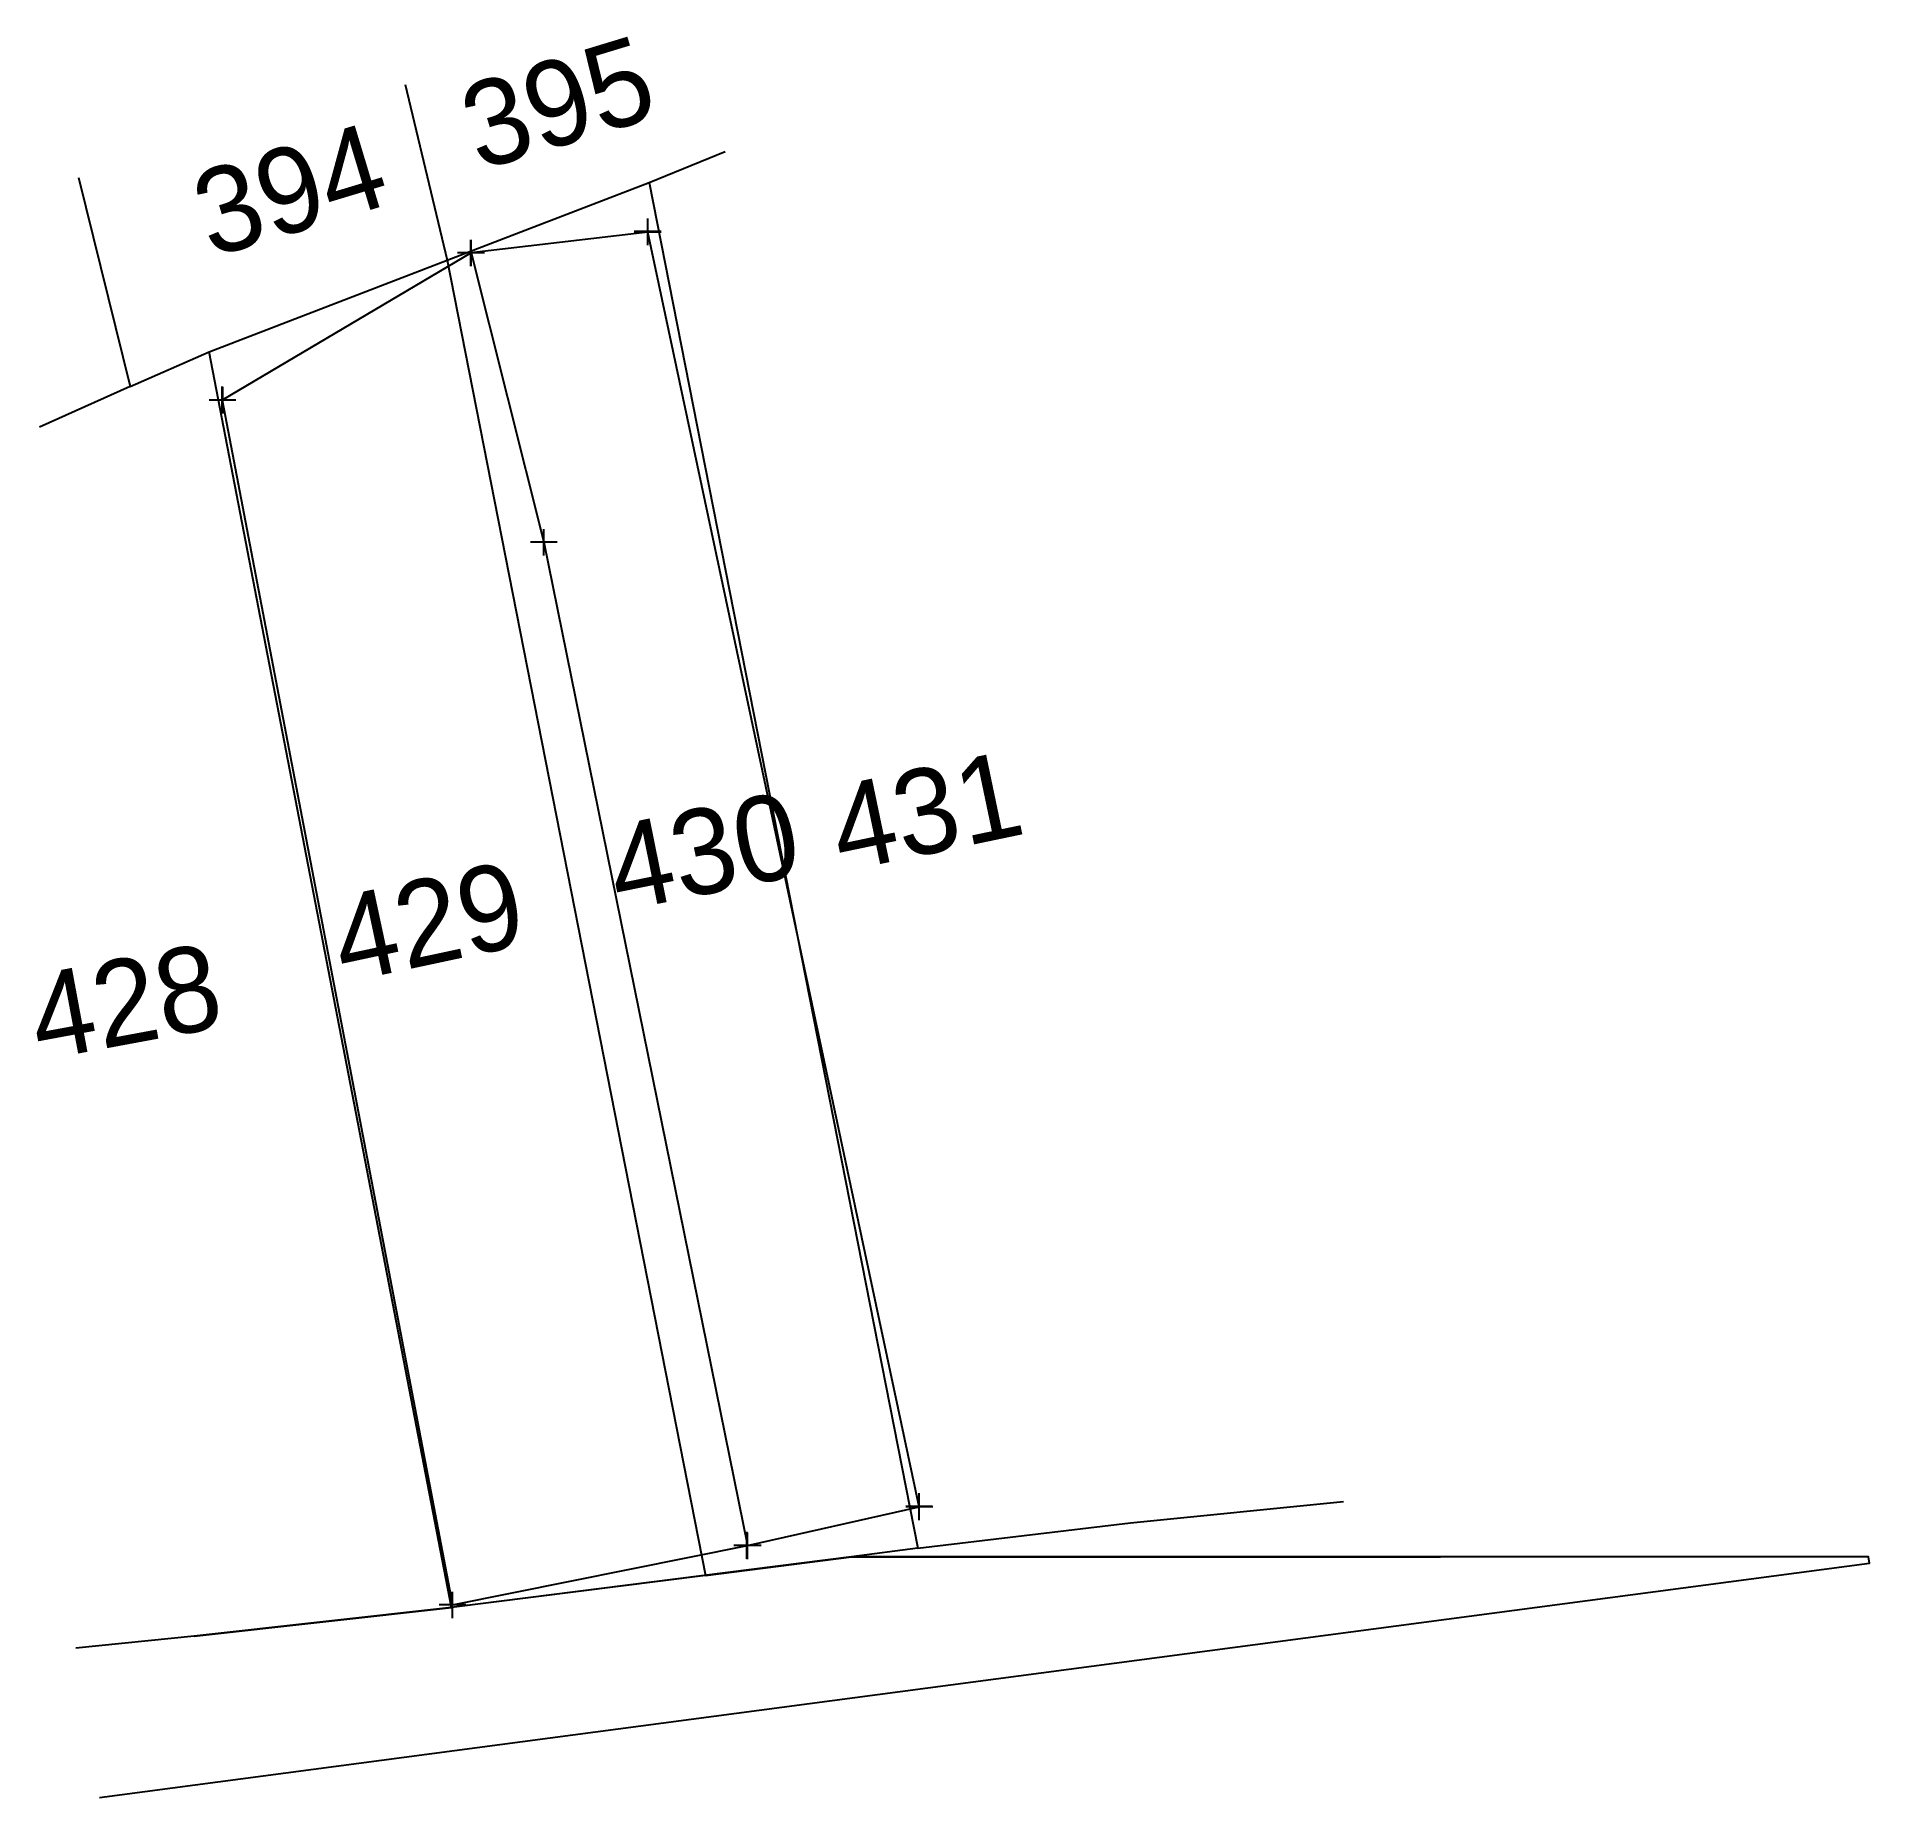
# Model space of a CAD drawing. Extents: x 551407.5 to 551450.4, y 1838994.4 to 1839035.6.
import ezdxf

# ---------------------------------------------------------------- set-up
doc = ezdxf.new("R2010")
doc.units = 0
for name, color, linetype in [('Level 10', 7, 'Continuous'), ('Level 11', 7, 'Continuous'), ('Level 13', 7, 'Continuous'), ('Level 23', 7, 'Continuous')]:
    doc.layers.add(name, color=color, linetype=linetype)

msp = doc.modelspace()

# ---------------------------------------------------------------- linework, layer by layer
at = {"layer": 'Level 10'}
for p, q in [((551416.122, 1839034.494), (551417.11, 1839030.38)), ((551421.84, 1839032.2), (551423.62, 1839032.93)), ((551408.474, 1839032.316), (551409.68, 1839027.42)), ((551417.11, 1839030.38), (551421.84, 1839032.2)), ((551411.53, 1839028.23), (551417.11, 1839030.38)), ((551417.11, 1839030.38), (551423.16, 1838999.56)), ((551409.68, 1839027.42), (551411.53, 1839028.23)), ((551417.21, 1838998.81), (551411.53, 1839028.23)), ((551409.68, 1839027.42), (551407.56, 1839026.47))]:
    msp.add_line(p, q, dxfattribs=at)
for points in [[(551421.84, 1839032.2), (551428.13, 1839000.2), (551426.58, 1839000), (551440.373, 1839000)], [(551417.67, 1839030.55), (551419.37, 1839023.77), (551424.14, 1839000.26)]]:
    msp.add_lwpolyline(points, dxfattribs=at)
msp.add_lwpolyline([(551411.84, 1839027.1), (551417.23, 1838998.87), (551424.14, 1839000.26), (551428.16, 1839001.17), (551421.81, 1839031.04), (551417.67, 1839030.55)], close=True, dxfattribs=at)
at = {"layer": 'Level 11'}
for p, q in [((551422.12, 1839031.05), (551421.49, 1839031.05)), ((551422.12, 1839031.05), (551421.49, 1839031.05)), ((551422.12, 1839031.04), (551421.49, 1839031.04)), ((551422.12, 1839031.04), (551421.49, 1839031.04)), ((551421.81, 1839030.74), (551421.81, 1839031.36)), ((551421.81, 1839030.74), (551421.81, 1839031.36)), ((551421.81, 1839030.73), (551421.81, 1839031.35)), ((551421.81, 1839030.73), (551421.81, 1839031.35)), ((551417.66, 1839030.24), (551417.66, 1839030.86)), ((551417.66, 1839030.24), (551417.66, 1839030.86)), ((551417.67, 1839030.24), (551417.67, 1839030.86)), ((551417.67, 1839030.24), (551417.67, 1839030.86)), ((551417.98, 1839030.55), (551417.35, 1839030.55)), ((551417.98, 1839030.55), (551417.35, 1839030.55)), ((551417.98, 1839030.55), (551417.36, 1839030.55)), ((551417.98, 1839030.55), (551417.36, 1839030.55)), ((551411.84, 1839026.79), (551411.84, 1839027.42)), ((551411.84, 1839026.79), (551411.84, 1839027.42)), ((551411.85, 1839026.79), (551411.85, 1839027.41)), ((551411.85, 1839026.79), (551411.85, 1839027.41)), ((551412.16, 1839027.1), (551411.53, 1839027.1)), ((551412.16, 1839027.1), (551411.53, 1839027.1)), ((551412.16, 1839027.1), (551411.53, 1839027.1)), ((551412.16, 1839027.1), (551411.53, 1839027.1)), ((551419.68, 1839023.77), (551419.06, 1839023.77)), ((551419.68, 1839023.77), (551419.06, 1839023.77)), ((551419.37, 1839023.46), (551419.37, 1839024.08)), ((551419.37, 1839023.46), (551419.37, 1839024.08)), ((551428.16, 1839000.87), (551428.16, 1839001.49)), ((551428.16, 1839000.86), (551428.16, 1839001.49)), ((551428.16, 1839000.87), (551428.16, 1839001.49)), ((551428.16, 1839000.86), (551428.16, 1839001.49)), ((551428.47, 1839001.18), (551427.85, 1839001.18)), ((551428.47, 1839001.18), (551427.85, 1839001.18)), ((551428.48, 1839001.17), (551427.85, 1839001.17)), ((551428.48, 1839001.17), (551427.85, 1839001.17)), ((551424.13, 1838999.95), (551424.13, 1839000.58)), ((551424.13, 1838999.95), (551424.13, 1839000.58)), ((551424.14, 1838999.94), (551424.14, 1839000.57)), ((551424.14, 1838999.94), (551424.14, 1839000.57)), ((551424.45, 1839000.26), (551423.82, 1839000.26)), ((551424.45, 1839000.26), (551423.82, 1839000.26)), ((551424.46, 1839000.26), (551423.83, 1839000.26)), ((551424.46, 1839000.26), (551423.83, 1839000.26)), ((551417.54, 1838998.87), (551416.92, 1838998.87)), ((551417.55, 1838998.87), (551416.92, 1838998.87)), ((551417.54, 1838998.87), (551416.92, 1838998.87)), ((551417.55, 1838998.87), (551416.92, 1838998.87)), ((551417.23, 1838998.56), (551417.23, 1838999.18)), ((551417.23, 1838998.56), (551417.23, 1838999.18)), ((551417.23, 1838998.56), (551417.23, 1838999.18)), ((551417.23, 1838998.56), (551417.23, 1838999.18))]:
    msp.add_line(p, q, dxfattribs=at)
at = {"layer": 'Level 23'}
for p, q in [((551433.11, 1839000.79), (551438.1, 1839001.29)), ((551428.13, 1839000.2), (551433.11, 1839000.79)), ((551428.13, 1839000.2), (551433.11, 1839000.79)), ((551423.16, 1838999.56), (551426.58, 1839000)), ((551423.16, 1838999.56), (551417.21, 1838998.81)), ((551411.18, 1838998.14), (551417.21, 1838998.81))]:
    msp.add_line(p, q, dxfattribs=at)
msp.add_lwpolyline([(551408.963, 1838994.361), (551450.42, 1838999.85), (551450.4, 1839000), (551426.58, 1839000), (551417.21, 1838998.81), (551411.18, 1838998.14), (551408.41, 1838997.855)], dxfattribs=at)

# ---------------------------------------------------------------- texts
at = {"layer": 'Level 13'}
for s, rotation, p in [('395', 16.9147, (551417.85, 1839032.47)), ('394', 16.7872, (551411.57, 1839030.43)), ('431', 11.8141, (551426.34, 1839016.04)), ('430', 11.4607, (551421.12, 1839015.11)), ('429', 12.0627, (551414.68, 1839013.44)), ('428', 10.5312, (551407.55, 1839011.62))]:
    msp.add_text(s, height=2, rotation=rotation, dxfattribs=at).set_placement(p)

doc.saveas('drawing.dxf')
